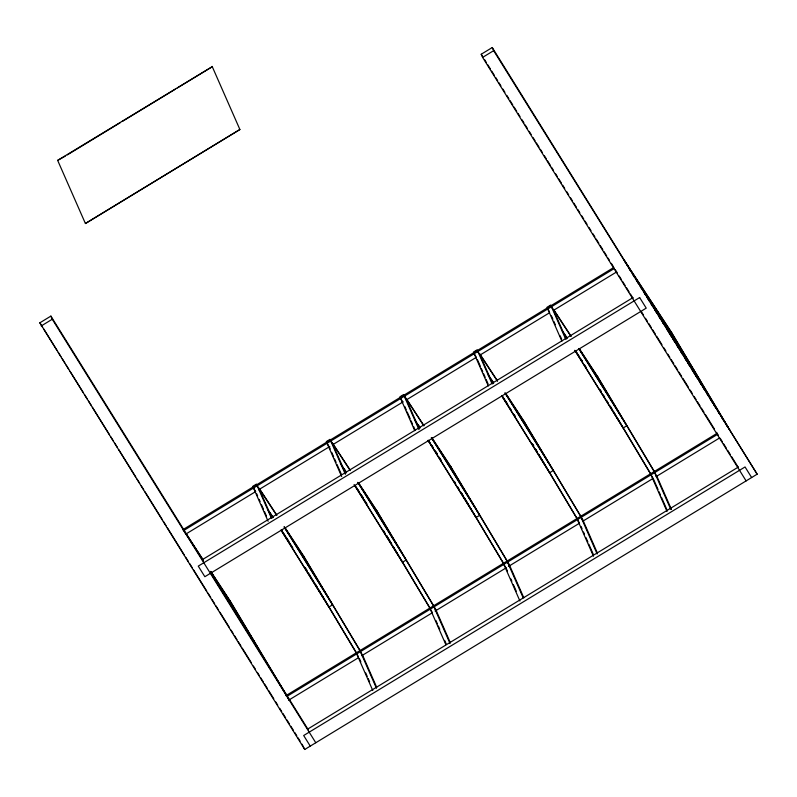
<?xml version="1.0" encoding="UTF-8"?>
<svg xmlns="http://www.w3.org/2000/svg" width="797" height="797" viewBox="0 0 797 797"><rect width="100%" height="100%" fill="white"/><g stroke="black" fill="none" stroke-linecap="round" stroke-linejoin="round"><path stroke-width="1.2" d="M212.132 66.38L239.897 129.512L85.418 223.519L57.653 160.376L212.311 66.659L177.392 87.909M65.234 156.152L57.653 160.376M67.356 154.867L120.257 122.668M122.369 121.383L175.28 89.194M746.112 480.9L482.603 57.394L481.219 54.246L492.257 47.531L757.15 474.185L304.743 749.469L39.85 322.815L50.888 316.1L203.345 561.128M41.225 325.953L52.263 319.238L50.888 316.1M482.603 57.394L493.642 50.679L492.257 47.531M182.672 529.806L613.919 267.403M184.197 530.204L614.377 268.45M186.388 533.741L255.429 491.729M258.617 489.786L329.789 446.489M345.609 473.398L332.947 444.567L403.073 401.887M406.261 399.955L476.367 357.295L474.195 353.748L488.322 385.917M479.555 355.352L549.651 312.693M553.905 310.113L616.569 271.976M202.209 559.743L632.938 297.64M285.884 695.681L717.131 433.279M287.408 696.08L717.589 434.325M288.544 700.254L358.64 657.605M361.828 655.662L431.934 613.003M435.122 611.07L506.284 567.763M508.406 566.468L579.578 523.171M582.766 521.228L652.863 478.569M656.051 476.636L719.781 437.852M307.612 729.145L738.351 467.052M624.26 260.3L671.204 331.891L729.942 430.34M727.751 426.813L671.722 333.066L624.539 260.938M553.417 309.216L571.11 336.195M579.27 348.638L597.64 376.652L654.198 471.276M553.855 310.272L570.891 336.254M579.07 348.727L598.158 377.828L654.188 471.575M564.027 333.236L566.747 337.39M576.271 351.915L579.001 356.06M581.033 359.178L582.398 361.25M562.443 331.213L567.215 338.496M575.394 350.969L582.208 361.36M584.261 364.478L586.303 367.596M479.854 353.978L497.547 380.946M505.706 393.399L524.077 421.414L581.272 517.104M479.615 353.988L497.328 381.016M505.517 393.489L524.595 422.589L582.816 519.863M491.151 379.043L493.184 382.152M502.03 395.641L504.75 399.785M506.115 401.867L507.48 403.94M488.202 374.939L493.652 383.257M501.831 395.73L507.968 405.085M509.333 407.157L511.375 410.276M514.105 414.44L515.47 416.512M406.291 398.739L423.984 425.708M432.143 438.161L450.514 466.175L507.709 561.865M423.775 425.777L403.571 394.585L399.895 396.826L400.174 397.464M431.954 438.25L451.032 467.351L507.061 561.098M418.266 424.841L419.63 426.913M428.467 440.402L429.832 442.474M431.187 444.547L433.229 447.665M435.949 451.809L437.314 453.892M414.639 419.7L420.089 428.019M428.268 440.492L433.04 447.765M434.405 449.847L437.135 454.001M439.177 457.119L441.219 460.238M332.738 443.501L349.744 469.433M358.59 482.922L376.951 510.937L434.146 606.627M350.212 470.539L330.835 440.871M358.391 483.012L377.479 512.112L433.498 605.859M344.025 468.566L346.067 471.675M356.269 487.236L358.989 491.39M361.031 494.499L363.073 497.607M340.399 463.426L346.526 472.78M355.392 486.29L362.894 497.726M364.249 499.799L366.979 503.963M259.174 488.262L276.858 515.231M285.027 527.684L303.398 555.698L359.945 650.322M259.603 489.318L276.649 515.3M284.14 526.737L303.916 556.874L359.935 650.621M269.784 512.282L273.182 517.472M281.341 529.925L284.748 535.106M286.113 537.188L288.833 541.332M268.2 510.259L272.972 517.542M281.152 530.015L292.738 547.678M186.289 534.06L203.295 559.992M210.777 571.409L229.835 600.46L286.382 695.084M186.04 534.08L203.086 560.062M210.577 571.499L230.353 601.635L286.372 695.382M652.494 303.757L695.701 373.195M648.748 298.038L700.374 381.006M493.642 50.679L757.15 474.185M628.504 267.623L630.477 270.791M632.439 273.949L634.412 277.117M636.375 280.275L638.347 283.443M640.31 286.601L641.625 288.713M644.245 292.927L645.56 295.029M646.875 297.142L649.495 301.356M650.81 303.468L652.773 306.626M654.745 309.794L656.708 312.952M658.681 316.12L660.643 319.278M662.616 322.446L663.931 324.548M666.551 328.772L667.866 330.875M669.171 332.987L671.144 336.145M673.106 339.313L675.079 342.471M677.042 345.639L679.014 348.797M680.977 351.965L682.292 354.067M684.912 358.281L686.227 360.393M687.542 362.505L690.162 366.72M691.477 368.832L693.44 371.99M693.808 372.568L697.375 378.316M699.348 381.474L701.31 384.642M703.283 387.8L704.598 389.912M707.218 394.126L708.533 396.239M709.838 398.341L712.468 402.565M713.773 404.667L715.746 407.835M717.708 410.993L719.681 414.161M721.644 417.319L723.616 420.487M725.589 423.645L726.894 425.757M751.631 477.542L745.046 466.952L303.677 735.521L310.262 746.112M481.219 54.246L482.534 56.358M484.506 59.526L486.479 62.694M487.794 64.806L490.424 69.03M491.739 71.142L494.369 75.366M495.684 77.478L497.647 80.646M498.962 82.758L500.934 85.927M502.907 89.095L504.88 92.263M506.852 95.431L508.825 98.609M510.14 100.721L512.77 104.945M514.085 107.057L516.705 111.281M518.02 113.393L519.993 116.561M521.965 119.729L523.938 122.897M525.253 125.009L527.225 128.178M529.198 131.346L531.161 134.514M533.133 137.682L535.106 140.85M536.421 142.962L539.051 147.186M540.366 149.298L542.339 152.466M544.311 155.634L546.284 158.802M547.599 160.914L550.219 165.138M551.534 167.25L553.507 170.419M555.479 173.587L557.452 176.755M558.767 178.867L561.397 183.091M562.712 185.203L564.684 188.371M566.647 191.549L568.62 194.717M570.592 197.885L572.565 201.053M573.88 203.165L576.51 207.389M577.825 209.501L579.798 212.669M581.77 215.838L583.733 219.006M585.048 221.118L587.02 224.286M588.993 227.454L590.966 230.622M592.938 233.79L594.911 236.958M596.226 239.07L598.856 243.294M600.161 245.406L602.791 249.63M604.106 251.742L606.736 255.967M608.051 258.079L609.366 260.191M611.339 263.359L613.311 266.527M615.284 269.695L617.247 272.863M619.219 276.031L621.192 279.199M622.507 281.311L625.137 285.545M626.452 287.657L629.082 291.881M630.397 293.993L633.027 298.217M641.565 311.946L643.538 315.114M645.51 318.282L647.483 321.45M648.798 323.562L651.418 327.786M652.733 329.898L655.363 334.122M656.678 336.234L661.938 344.683M663.911 347.851L665.884 351.019M667.846 354.187L669.819 357.355M671.134 359.467L673.764 363.691M675.079 365.803L677.709 370.027M679.024 372.139L681.654 376.373M682.969 378.485L688.219 386.934M690.192 390.102L692.165 393.27M694.137 396.438L696.11 399.606M697.425 401.718L700.055 405.942M701.36 408.054L703.99 412.278M705.305 414.39L714.51 429.175M716.483 432.343L718.446 435.511M720.418 438.679L722.391 441.847M723.706 443.959L726.336 448.183M727.651 450.295L730.281 454.519M731.596 456.631L738.161 467.191M578.931 348.508L622.138 417.957M579.1 349.096L626.811 425.767L623.134 428.009L574.776 350.281M575.255 350.75L618.462 420.198M549.402 311.637L547.758 308.987L561.875 341.156M653.161 478.389L650.97 474.863L667.039 511.465M505.368 393.27L548.575 462.718M504.89 392.811L553.248 470.529L549.571 472.77L501.861 396.099M501.692 395.511L544.899 464.96M579.05 522.274L577.407 519.624L593.476 556.226M239.897 129.512L85.418 223.519M431.805 438.031L475.012 507.48M431.326 437.573L479.684 515.29L476.008 517.532L428.298 440.861M507.609 561.985L509.253 564.625M428.128 440.273L471.336 509.711M402.834 402.037L400.632 398.51L414.759 430.679M505.487 567.036L503.843 564.386L519.913 600.988M358.242 482.793L401.449 552.241M357.763 482.334L406.121 560.052L402.445 562.293L354.087 484.566M434.594 607.623L435.7 609.386M332.947 444.567L330.745 441.03L345.36 474.315M355.223 486.09L397.773 554.473M328.723 445.921L327.069 443.271L341.684 476.546M432.472 612.674L430.28 609.147L445.862 644.643M284.688 527.554L327.896 597.003M284.2 527.096L332.558 604.813L328.882 607.055L281.182 530.384M281.66 530.852L324.21 599.234M255.707 491.56L253.506 488.033L268.121 521.308M358.361 656.559L356.717 653.909L372.787 690.511M211.125 572.316L254.333 641.764M210.637 571.857L258.995 649.575M210.567 572.744L308.479 730.102M52.263 319.238L315.781 742.754M183.629 530.553L185.273 533.203M287.388 697.315L288.484 699.079M39.85 322.815L42.48 327.039M43.795 329.151L56.936 350.272M58.251 352.384L60.881 356.608M62.196 358.72L64.826 362.944M66.131 365.056L68.761 369.28M70.076 371.392L83.217 392.522M84.532 394.635L87.162 398.859M88.477 400.971L91.107 405.195M92.422 407.307L109.508 434.763M110.823 436.876L113.453 441.1M114.768 443.212L117.388 447.436M118.703 449.548L135.789 477.014M137.104 479.127L139.734 483.351M141.049 485.463L143.679 489.687M144.994 491.799L162.08 519.255M163.395 521.368L166.025 525.592M167.33 527.704L184.416 555.16M185.731 557.272L188.361 561.496M189.676 563.609L192.306 567.843M193.621 569.955L206.762 591.075M208.077 593.187L210.707 597.411M212.022 599.523L214.652 603.747M215.967 605.859L218.587 610.084M219.902 612.196L229.108 626.98M231.08 630.148L233.053 633.316M234.368 635.428L236.988 639.652M238.303 641.764L240.933 645.988M242.248 648.1L251.453 662.895M253.416 666.063L255.389 669.231M257.361 672.399L259.334 675.567M260.649 677.679L263.279 681.903M264.594 684.015L267.224 688.239M268.539 690.351L273.789 698.8M275.762 701.968L277.735 705.136M279.707 708.304L281.68 711.472M282.995 713.584L285.625 717.808M286.93 719.92L289.56 724.144M290.875 726.256L293.505 730.48M294.82 732.592L296.793 735.761M298.108 737.873L300.08 741.041M302.053 744.209L304.743 749.469M610.482 406.53L611.757 408.662M613.66 411.85L615.573 415.038M616.838 417.17L650.521 473.518M600.211 389.653L601.486 391.785M603.399 394.983L604.664 397.115M606.577 400.313L608.49 403.511M609.765 405.633L650.511 473.817M532.476 443.849L533.751 445.981M535.654 449.169L537.557 452.357M538.832 454.489L577.596 519.345M532.376 444.009L533.651 446.141M535.564 449.329L537.477 452.527M538.742 454.659L576.948 518.578M461.453 492.865L463.366 496.053M464.631 498.185L469.712 506.693M470.987 508.815L503.395 563.041M454.36 481.308L455.635 483.44M457.548 486.638L459.451 489.836M460.726 491.968L503.385 563.34M386.625 535.504L391.706 544.002M392.981 546.134L429.832 607.802M383.347 530.334L385.26 533.532M386.525 535.664L391.626 544.182M392.891 546.314L429.822 608.101M315.602 584.52L317.505 587.708M318.78 589.83L356.907 653.63M305.331 567.633L307.234 570.831M308.509 572.963L356.259 652.863M671.204 331.891L671.722 333.066M671.453 509.432L656.838 476.158L654.646 472.621L670.715 509.233M653.65 479.505L658.033 489.488M659.009 491.699L660.464 495.027M661.44 497.248L666.8 509.452M597.64 376.652L598.158 377.828M566.288 339.123L553.636 310.282L551.434 306.745L565.561 338.914M550.976 305.699L550.697 305.062L547.021 307.303L547.3 307.941M551.414 315.841L552.879 319.169M553.845 321.39L555.31 324.718M560.181 335.806L561.636 339.133M597.401 553.078L583.284 520.919L581.083 517.383L597.152 553.995M581.063 526.478L582.039 528.7M583.494 532.027L584.47 534.249M585.934 537.577L587.877 542.01M588.853 544.231L593.237 554.214M524.077 421.414L524.595 422.589M492.725 383.875L480.073 355.044L477.871 351.507L491.998 383.676M477.413 350.461L477.134 349.823L473.458 352.065L473.737 352.702M477.363 359.497L480.292 366.152M481.258 368.373L482.723 371.701M483.699 373.913L485.154 377.24M486.13 379.462L488.083 383.895M523.838 597.84L509.721 565.681L507.52 562.144L523.101 597.64M506.035 567.912L507.5 571.24M510.907 579.011L511.883 581.222M513.348 584.55L516.267 591.205M450.514 466.175L451.032 467.351M419.172 428.637L406.51 399.805L404.308 396.268L418.923 429.553M404.776 406.48L406.241 409.807M407.217 412.019L410.136 418.674M411.113 420.896L412.567 424.223M413.543 426.445L415.008 429.772M450.275 642.601L436.158 610.432L433.957 606.906L450.026 643.518M435.889 620.445L437.344 623.772M438.32 625.984L439.785 629.311M444.646 640.409L446.111 643.737M376.951 510.937L377.479 512.112M330.287 439.984L330.008 439.346L326.332 441.588L326.611 442.225M329.271 446.798L330.237 449.02M331.701 452.347L333.654 456.781M334.62 459.002L336.085 462.33M337.061 464.551L341.445 474.534M376.712 687.363L362.595 655.194L360.393 651.667L376.463 688.279M359.397 658.541L360.862 661.869M365.733 672.967L367.188 676.294M368.164 678.516L369.629 681.843M303.398 555.698L303.916 556.874M272.046 518.16L259.384 489.318L257.192 485.791L271.309 517.96M256.724 484.745L256.445 484.108L252.769 486.349L253.047 486.987M256.684 493.781L257.65 496.003M259.115 499.33L260.091 501.542M261.546 504.87L263.498 509.313M264.474 511.525L266.417 515.968M229.835 600.46L230.353 601.635M182.892 528.869L183.171 529.507M639.642 297.55L198.264 566.119L204.859 576.709L646.228 308.14L639.642 297.55"/></g></svg>
